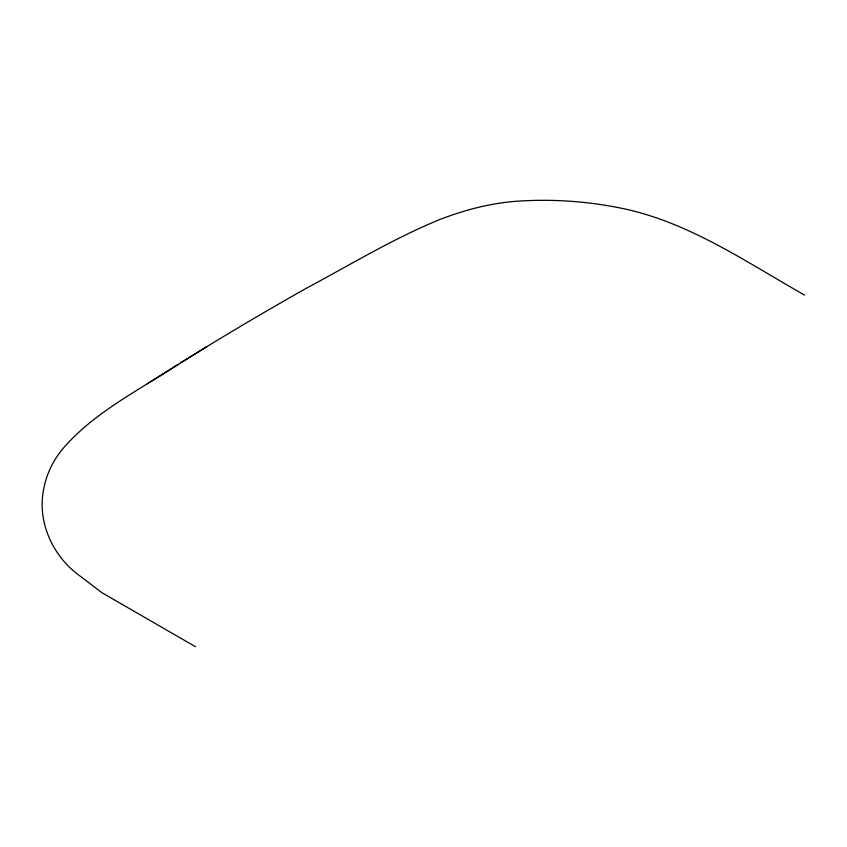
<?xml version="1.0" encoding="UTF-8"?>
<svg xmlns="http://www.w3.org/2000/svg" width="847" height="847" viewBox="0 0 847 847"><rect width="100%" height="100%" fill="white"/><g stroke="black" fill="none" stroke-linecap="round" stroke-linejoin="round"><path stroke-width="1.27" d="M177.934 364.475C139.787 389.726 97.521 410.604 66.288 444.813C55.447 456.544 47.432 470.985 44.224 486.633C36.029 521.011 52.736 557.241 81.365 576.987M147.283 383.755L206.732 346.719M181.099 362.505C222.306 336.905 263.989 312.077 306.275 288.308C350.383 264.698 393.506 238.473 439.868 219.489C466.199 209.368 493.865 202.253 522.144 200.908C555.399 199.056 588.919 201.565 621.539 208.267C688.558 221.935 746.323 262.115 804.65 295.137M195.477 646.706L101.725 592.582L81.746 577.294"/></g></svg>
